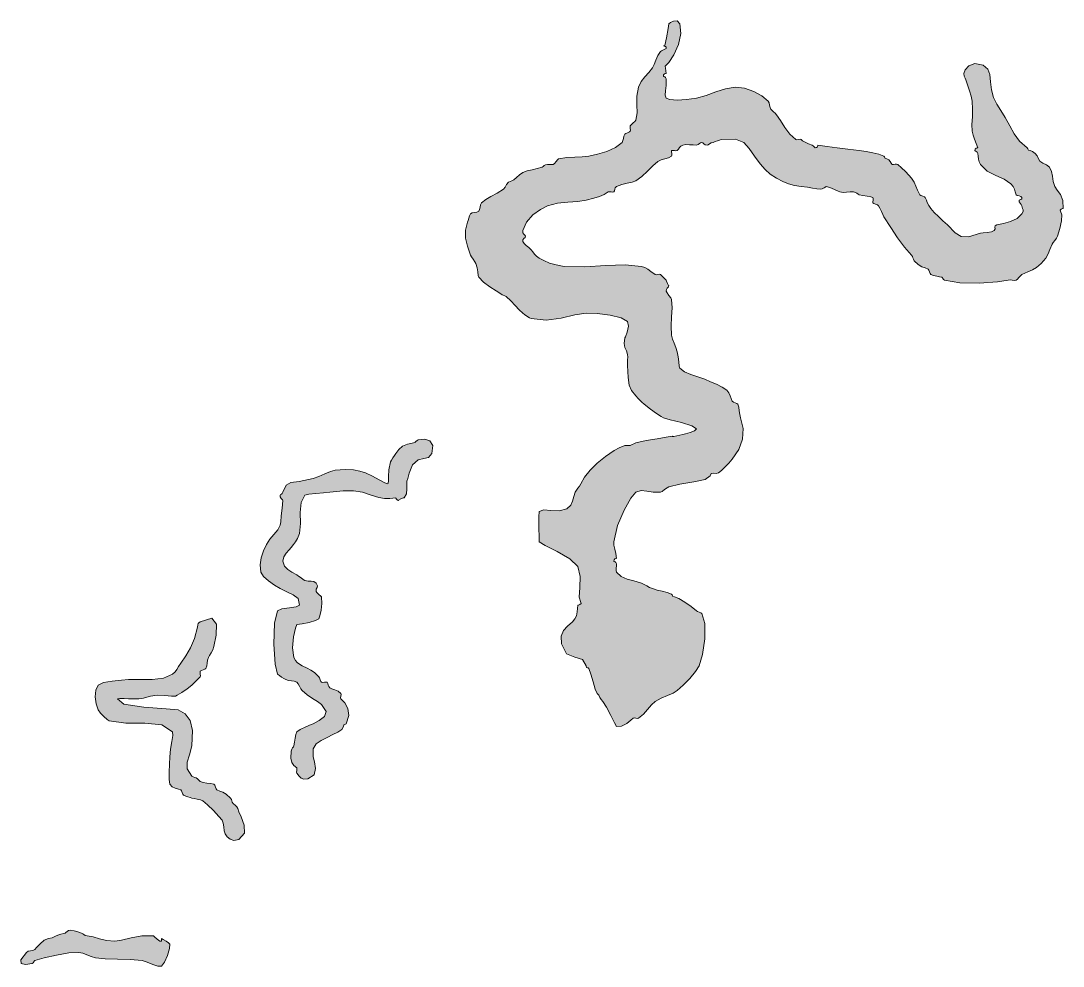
# Model space of a CAD drawing. Header units: inches. Extents: x 18 to 851, y -500 to 848.
# Drawn here: x 579.51 to 619.54, y -445.12 to -408.79 of the extents above; entities that cross this region are included whole.
import ezdxf

# ---------------------------------------------------------------- set-up
doc = ezdxf.new("R2010")
doc.units = ezdxf.units.IN
doc.header["$MEASUREMENT"] = 0
doc.layers.add('Layer 1', color=7, linetype='Continuous')

msp = doc.modelspace()

# ---------------------------------------------------------------- hatches: boundary and pattern name
at = {"layer": 'Layer 1', "true_color": 0xffffff}
for points in [[(604.396, -408.908), (604.46, -408.861), (604.579, -408.799), (604.712, -408.791), (604.819, -408.908), (604.856, -409.275), (604.759, -409.701), (604.586, -410.101), (604.396, -410.391), (604.291, -410.496), (604.253, -410.536), (604.26, -410.609), (604.29, -410.813), (604.271, -410.811), (604.231, -410.832), (604.195, -410.87), (604.185, -410.92), (604.201, -410.931), (604.236, -410.945), (604.271, -410.975), (604.29, -411.025), (604.286, -411.27), (604.265, -411.482), (604.256, -411.653), (604.29, -411.767), (604.436, -411.819), (604.717, -411.835), (605.075, -411.816), (605.455, -411.767), (605.824, -411.664), (606.199, -411.523), (606.572, -411.398), (606.938, -411.343), (607.297, -411.385), (607.653, -411.501), (607.97, -411.67), (608.208, -411.872), (608.245, -411.943), (608.264, -412.03), (608.281, -412.117), (608.313, -412.19), (608.361, -412.242), (608.416, -412.293), (608.473, -412.345), (608.525, -412.402), (608.678, -412.624), (608.848, -412.89), (609.042, -413.15), (609.267, -413.354), (609.312, -413.36), (609.376, -413.352), (609.439, -413.344), (609.479, -413.354), (609.533, -413.401), (609.627, -413.455), (609.752, -413.512), (609.902, -413.566), (609.942, -413.591), (609.977, -413.627), (610, -413.658), (610.008, -413.673), (610.064, -413.664), (610.097, -413.627), (610.111, -413.586), (610.113, -413.566), (610.48, -413.623), (610.862, -413.67), (611.266, -413.719), (611.702, -413.778), (611.971, -413.818), (612.228, -413.863), (612.459, -413.919), (612.655, -413.99), (612.677, -414.016), (612.684, -414.05), (612.703, -414.08), (612.761, -414.096), (612.84, -414.127), (612.889, -414.191), (612.926, -414.261), (612.973, -414.308), (613.021, -414.312), (613.081, -414.304), (613.14, -414.297), (613.185, -414.308), (613.334, -414.435), (613.481, -414.581), (613.613, -414.723), (613.714, -414.837), (613.812, -414.985), (613.878, -415.14), (613.941, -415.302), (614.031, -415.473), (614.073, -415.501), (614.142, -415.527), (614.207, -415.553), (614.243, -415.578), (614.284, -415.681), (614.321, -415.778), (614.373, -415.882), (614.455, -416.002), (614.589, -416.156), (614.749, -416.316), (614.92, -416.479), (615.09, -416.637), (615.396, -416.934), (615.621, -417.084), (615.896, -417.09), (616.36, -416.955), (616.461, -416.941), (616.623, -416.927), (616.786, -416.899), (616.891, -416.849), (616.92, -416.779), (616.917, -416.72), (616.927, -416.672), (616.996, -416.637), (617.243, -416.581), (617.517, -416.508), (617.769, -416.393), (617.949, -416.214), (617.999, -416.113), (618.001, -416.057), (617.977, -415.999), (617.949, -415.896), (617.925, -415.846), (617.883, -415.798), (617.848, -415.746), (617.843, -415.685), (617.868, -415.673), (617.915, -415.661), (617.952, -415.635), (617.949, -415.578), (617.909, -415.547), (617.842, -415.521), (617.775, -415.498), (617.737, -415.473), (617.697, -415.362), (617.666, -415.262), (617.617, -415.161), (617.525, -415.049), (617.266, -414.875), (616.946, -414.734), (616.625, -414.565), (616.36, -414.308), (616.315, -414.212), (616.292, -414.107), (616.276, -413.997), (616.255, -413.884), (616.23, -413.84), (616.195, -413.809), (616.163, -413.789), (616.148, -413.778), (616.158, -413.724), (616.194, -413.689), (616.234, -413.673), (616.255, -413.673), (616.202, -413.5), (616.137, -413.339), (616.077, -413.186), (616.043, -413.037), (616.036, -412.769), (616.052, -412.483), (616.062, -412.185), (616.043, -411.872), (616.001, -411.681), (615.938, -411.479), (615.875, -411.287), (615.831, -411.131), (615.805, -411.061), (615.768, -410.994), (615.736, -410.917), (615.726, -410.813), (615.776, -410.673), (615.918, -410.521), (616.148, -410.435), (616.467, -410.496), (616.643, -410.643), (616.72, -410.856), (616.75, -411.129), (616.784, -411.449), (616.862, -411.74), (616.985, -411.993), (617.14, -412.239), (617.313, -412.508), (617.492, -412.831), (617.658, -413.138), (617.863, -413.422), (618.161, -413.673), (618.186, -413.704), (618.19, -413.737), (618.207, -413.765), (618.267, -413.778), (618.354, -413.81), (618.456, -413.884), (618.544, -413.985), (618.584, -414.096), (618.639, -414.189), (618.758, -414.256), (618.896, -414.321), (619.008, -414.414), (619.085, -414.579), (619.125, -414.765), (619.159, -414.96), (619.22, -415.154), (619.311, -415.294), (619.434, -415.47), (619.528, -415.699), (619.537, -416.002), (619.512, -416.002), (619.459, -416.026), (619.419, -416.064), (619.432, -416.107), (619.48, -416.241), (619.47, -416.478), (619.413, -416.767), (619.325, -417.061), (619.28, -417.148), (619.22, -417.231), (619.159, -417.309), (619.113, -417.378), (619.028, -417.581), (618.965, -417.746), (618.87, -417.912), (618.69, -418.119), (618.519, -418.267), (618.362, -418.355), (618.184, -418.434), (617.949, -418.543), (617.899, -418.585), (617.839, -418.653), (617.78, -418.72), (617.737, -418.755), (617.661, -418.765), (617.579, -418.756), (617.496, -418.747), (617.42, -418.755), (617.012, -418.818), (616.317, -418.867), (615.565, -418.86), (614.984, -418.755), (614.939, -418.728), (614.916, -418.696), (614.899, -418.668), (614.879, -418.648), (614.79, -418.623), (614.68, -418.604), (614.563, -418.582), (614.455, -418.543), (614.424, -418.502), (614.398, -418.435), (614.375, -418.368), (614.349, -418.331), (614.233, -418.289), (614.104, -418.242), (613.965, -418.16), (613.819, -418.014), (613.784, -417.954), (613.767, -417.902), (613.75, -417.854), (613.714, -417.802), (613.443, -417.489), (613.178, -417.131), (612.915, -416.737), (612.655, -416.319), (612.609, -416.23), (612.556, -416.113), (612.499, -415.994), (612.443, -415.896), (612.401, -415.868), (612.333, -415.842), (612.267, -415.815), (612.231, -415.79), (612.229, -415.745), (612.236, -415.679), (612.241, -415.615), (612.231, -415.578), (612.151, -415.556), (612.008, -415.531), (611.844, -415.504), (611.702, -415.473), (611.662, -415.45), (611.62, -415.416), (611.566, -415.384), (611.49, -415.366), (611.361, -415.369), (611.223, -415.38), (611.085, -415.384), (610.961, -415.366), (610.897, -415.336), (610.75, -415.268), (610.576, -415.195), (610.432, -415.154), (610.418, -415.173), (610.357, -415.209), (610.281, -415.245), (610.22, -415.261), (610.08, -415.25), (609.915, -415.224), (609.718, -415.189), (609.479, -415.154), (609.214, -415.113), (608.986, -415.054), (608.766, -414.965), (608.525, -414.837), (608.289, -414.682), (608.094, -414.509), (607.903, -414.288), (607.679, -413.99), (607.48, -413.696), (607.275, -413.467), (606.954, -413.341), (606.408, -413.354), (606.344, -413.371), (606.266, -413.399), (606.178, -413.432), (606.09, -413.461), (606.025, -413.486), (605.956, -413.521), (605.9, -413.553), (605.879, -413.566), (605.787, -413.559), (605.734, -413.522), (605.7, -413.481), (605.667, -413.461), (605.614, -413.475), (605.568, -413.51), (605.52, -413.547), (605.455, -413.566), (605.328, -413.562), (605.187, -413.551), (605.047, -413.546), (604.926, -413.566), (604.849, -413.608), (604.803, -413.66), (604.766, -413.719), (604.714, -413.778), (604.669, -413.787), (604.606, -413.777), (604.545, -413.768), (604.502, -413.778), (604.493, -413.821), (604.503, -413.886), (604.513, -413.95), (604.502, -413.99), (604.385, -414.05), (604.242, -414.094), (604.097, -414.139), (603.973, -414.202), (603.781, -414.369), (603.58, -414.568), (603.363, -414.77), (603.126, -414.943), (602.982, -414.996), (602.798, -415.033), (602.592, -415.077), (602.385, -415.154), (602.333, -415.203), (602.32, -415.261), (602.312, -415.318), (602.278, -415.366), (602.232, -415.376), (602.173, -415.367), (602.113, -415.357), (602.066, -415.366), (601.904, -415.465), (601.733, -415.54), (601.518, -415.607), (601.22, -415.685), (600.894, -415.73), (600.516, -415.754), (600.119, -415.795), (599.737, -415.896), (599.459, -416.036), (599.167, -416.249), (598.922, -416.523), (598.784, -416.849), (598.788, -416.94), (598.825, -416.993), (598.868, -417.026), (598.891, -417.061), (598.871, -417.112), (598.826, -417.16), (598.787, -417.211), (598.784, -417.272), (598.835, -417.351), (598.918, -417.426), (599.014, -417.504), (599.103, -417.59), (599.173, -417.675), (599.238, -417.754), (599.315, -417.83), (599.42, -417.908), (599.593, -418.006), (599.812, -418.098), (600.073, -418.174), (600.373, -418.226), (601.174, -418.248), (601.973, -418.2), (602.713, -418.165), (603.338, -418.226), (603.477, -418.274), (603.585, -418.34), (603.702, -418.428), (603.867, -418.543), (603.912, -418.549), (603.977, -418.539), (604.039, -418.532), (604.078, -418.543), (604.129, -418.597), (604.189, -418.651), (604.246, -418.705), (604.29, -418.755), (604.303, -418.793), (604.341, -418.886), (604.38, -418.966), (604.396, -418.967), (604.378, -419.02), (604.336, -419.064), (604.298, -419.112), (604.29, -419.178), (604.327, -419.243), (604.398, -419.344), (604.469, -419.441), (604.502, -419.496), (604.517, -419.826), (604.499, -420.172), (604.482, -420.523), (604.502, -420.872), (604.538, -421.021), (604.595, -421.178), (604.658, -421.342), (604.714, -421.508), (604.755, -421.708), (604.777, -421.901), (604.795, -422.057), (604.819, -422.143), (604.994, -422.28), (605.239, -422.383), (605.513, -422.471), (605.772, -422.566), (605.995, -422.66), (606.229, -422.759), (606.445, -422.867), (606.619, -422.99), (606.698, -423.09), (606.746, -423.197), (606.783, -423.308), (606.831, -423.413), (606.873, -423.443), (606.94, -423.469), (607.006, -423.493), (607.043, -423.52), (607.078, -423.637), (607.098, -423.777), (607.116, -423.922), (607.149, -424.049), (607.246, -424.453), (607.224, -424.865), (607.084, -425.267), (606.831, -425.637), (606.696, -425.786), (606.553, -425.936), (606.416, -426.068), (606.302, -426.166), (606.207, -426.19), (606.103, -426.178), (606.019, -426.186), (605.984, -426.272), (605.795, -426.413), (605.348, -426.514), (604.82, -426.6), (604.396, -426.695), (604.331, -426.734), (604.23, -426.806), (604.133, -426.875), (604.078, -426.907), (603.794, -426.908), (603.551, -426.867), (603.333, -426.846), (603.126, -426.907), (602.939, -427.132), (602.677, -427.595), (602.426, -428.19), (602.278, -428.813), (602.285, -428.937), (602.315, -429.091), (602.354, -429.266), (602.385, -429.449), (602.365, -429.446), (602.325, -429.467), (602.289, -429.505), (602.278, -429.555), (602.294, -429.563), (602.328, -429.582), (602.363, -429.613), (602.385, -429.66), (602.383, -429.731), (602.374, -429.824), (602.37, -429.914), (602.385, -429.979), (602.562, -430.15), (602.789, -430.248), (603.053, -430.317), (603.338, -430.401), (603.445, -430.449), (603.549, -430.508), (603.653, -430.564), (603.761, -430.613), (603.941, -430.668), (604.14, -430.715), (604.333, -430.764), (604.502, -430.825), (604.523, -430.852), (604.53, -430.885), (604.55, -430.915), (604.607, -430.931), (604.779, -430.991), (605.01, -431.13), (605.251, -431.301), (605.455, -431.461), (605.501, -431.486), (605.564, -431.511), (605.627, -431.538), (605.667, -431.566), (605.772, -431.953), (605.77, -432.538), (605.688, -433.14), (605.561, -433.578), (605.418, -433.8), (605.196, -434.066), (604.945, -434.327), (604.714, -434.531), (604.554, -434.624), (604.338, -434.72), (604.098, -434.826), (603.867, -434.954), (603.722, -435.083), (603.576, -435.252), (603.417, -435.431), (603.231, -435.59), (603.187, -435.597), (603.122, -435.587), (603.059, -435.579), (603.02, -435.59), (602.939, -435.668), (602.778, -435.794), (602.579, -435.896), (602.385, -435.907), (602.306, -435.775), (602.161, -435.484), (601.995, -435.168), (601.855, -434.954), (601.798, -434.879), (601.749, -434.795), (601.7, -434.711), (601.644, -434.637), (601.568, -434.475), (601.484, -434.196), (601.4, -433.9), (601.326, -433.684), (601.301, -433.662), (601.266, -433.655), (601.235, -433.637), (601.22, -433.578), (601.078, -433.332), (600.783, -433.247), (600.469, -433.116), (600.267, -432.73), (600.264, -432.438), (600.354, -432.227), (600.508, -432.056), (600.69, -431.884), (600.789, -431.771), (600.842, -431.658), (600.871, -431.501), (600.902, -431.249), (600.928, -431.249), (600.98, -431.225), (601.021, -431.187), (601.008, -431.143), (600.955, -430.936), (600.976, -430.569), (600.986, -430.146), (600.902, -429.767), (600.597, -429.471), (600.106, -429.185), (599.644, -428.951), (599.42, -428.813), (599.418, -428.647), (599.407, -428.261), (599.403, -427.859), (599.42, -427.648), (599.587, -427.585), (599.865, -427.604), (600.186, -427.617), (600.479, -427.543), (600.625, -427.409), (600.698, -427.246), (600.741, -427.072), (600.796, -426.907), (600.842, -426.832), (600.898, -426.757), (600.957, -426.678), (601.008, -426.59), (601.156, -426.333), (601.369, -426.06), (601.64, -425.787), (601.961, -425.531), (602.122, -425.419), (602.292, -425.309), (602.481, -425.203), (602.702, -425.107), (602.748, -425.105), (602.813, -425.113), (602.876, -425.117), (602.914, -425.107), (603.131, -425.005), (603.517, -424.92), (603.944, -424.849), (604.29, -424.79), (604.519, -424.755), (604.533, -424.771), (604.586, -424.771), (604.926, -424.684), (605.034, -424.658), (605.211, -424.611), (605.378, -424.548), (605.455, -424.473), (605.28, -424.354), (604.875, -424.23), (604.441, -424.121), (604.185, -424.049), (604.093, -423.994), (603.919, -423.878), (603.693, -423.715), (603.443, -423.52), (603.358, -423.446), (603.287, -423.378), (603.214, -423.301), (603.126, -423.202), (602.959, -422.994), (602.87, -422.791), (602.829, -422.503), (602.808, -422.037), (602.808, -421.932), (602.812, -421.825), (602.814, -421.718), (602.808, -421.613), (602.767, -421.478), (602.708, -421.347), (602.673, -421.19), (602.702, -420.979), (602.729, -420.93), (602.798, -420.754), (602.844, -420.531), (602.808, -420.343), (602.563, -420.2), (602.135, -420.099), (601.645, -420.04), (601.22, -420.025), (600.79, -420.092), (600.258, -420.212), (599.677, -420.291), (599.103, -420.237), (599.041, -420.205), (598.946, -420.143), (598.851, -420.075), (598.784, -420.025), (598.648, -419.896), (598.494, -419.729), (598.327, -419.552), (598.149, -419.39), (598.09, -419.354), (598.038, -419.337), (597.988, -419.32), (597.938, -419.284), (597.769, -419.162), (597.524, -419.011), (597.275, -418.836), (597.091, -418.648), (597.072, -418.575), (597.055, -418.441), (597.028, -418.278), (596.984, -418.119), (596.942, -418.048), (596.876, -417.956), (596.811, -417.865), (596.772, -417.802), (596.656, -417.452), (596.586, -417.137), (596.583, -416.836), (596.667, -416.531), (596.688, -416.467), (596.711, -416.377), (596.738, -416.285), (596.772, -416.214), (596.84, -416.167), (596.928, -416.154), (597.017, -416.145), (597.091, -416.107), (597.127, -416.038), (597.144, -415.949), (597.16, -415.859), (597.196, -415.79), (597.361, -415.663), (597.564, -415.547), (597.796, -415.42), (598.043, -415.261), (598.104, -415.184), (598.159, -415.08), (598.236, -414.987), (598.361, -414.943), (598.445, -414.903), (598.549, -414.813), (598.665, -414.709), (598.784, -414.625), (598.95, -414.561), (599.14, -414.513), (599.337, -414.469), (599.525, -414.414), (599.567, -414.389), (599.607, -414.355), (599.659, -414.324), (599.737, -414.308), (599.788, -414.31), (599.845, -414.314), (599.901, -414.316), (599.949, -414.308), (599.998, -414.269), (600.061, -414.198), (600.121, -414.13), (600.161, -414.096), (600.481, -414.043), (600.782, -414.027), (601.063, -414.02), (601.326, -413.99), (601.654, -413.917), (602.017, -413.811), (602.352, -413.661), (602.596, -413.461), (602.631, -413.389), (602.647, -413.307), (602.665, -413.222), (602.702, -413.143), (602.744, -413.115), (602.812, -413.089), (602.878, -413.062), (602.914, -413.037), (602.92, -412.987), (602.912, -412.93), (602.904, -412.873), (602.914, -412.825), (602.958, -412.777), (603.025, -412.716), (603.091, -412.656), (603.126, -412.613), (603.176, -412.327), (603.17, -412.017), (603.168, -411.688), (603.231, -411.343), (603.337, -411.118), (603.475, -410.938), (603.623, -410.773), (603.761, -410.602), (603.83, -410.466), (603.896, -410.301), (603.973, -410.127), (604.078, -409.967), (604.116, -409.943), (604.189, -409.906), (604.26, -409.873), (604.29, -409.86), (604.297, -409.8), (604.26, -409.776), (604.211, -409.769), (604.185, -409.755), (604.239, -409.742), (604.305, -409.44), (604.364, -409.084)], [(594.655, -425.002), (594.654, -424.988), (594.684, -424.953), (594.725, -424.917), (594.761, -424.896), (595.019, -424.866), (595.221, -424.93), (595.325, -425.108), (595.29, -425.425), (595.168, -425.576), (594.979, -425.611), (594.761, -425.659), (594.549, -425.849), (594.495, -425.977), (594.428, -426.18), (594.368, -426.377), (594.338, -426.484), (594.336, -426.593), (594.338, -426.773), (594.313, -426.969), (594.231, -427.119), (594.196, -427.126), (594.101, -427.165), (594.018, -427.207), (594.02, -427.226), (593.968, -427.211), (593.933, -427.175), (593.914, -427.137), (593.914, -427.119), (593.673, -427.147), (593.474, -427.151), (593.257, -427.113), (592.961, -427.014), (592.624, -426.905), (592.281, -426.851), (591.882, -426.851), (591.373, -426.907), (591.137, -426.93), (590.836, -426.95), (590.565, -426.977), (590.42, -427.014), (590.27, -427.3), (590.242, -427.688), (590.25, -428.109), (590.208, -428.496), (590.138, -428.685), (590.059, -428.815), (589.974, -428.919), (589.891, -429.025), (589.812, -429.115), (589.699, -429.243), (589.604, -429.395), (589.573, -429.555), (589.637, -429.75), (589.758, -429.883), (589.919, -429.983), (590.103, -430.084), (590.178, -430.134), (590.269, -430.198), (590.354, -430.258), (590.42, -430.296), (590.543, -430.326), (590.656, -430.33), (590.758, -430.344), (590.844, -430.401), (590.901, -430.506), (590.883, -430.568), (590.844, -430.627), (590.844, -430.719), (590.881, -430.766), (590.953, -430.833), (591.023, -430.896), (591.055, -430.931), (591.062, -431.188), (591.038, -431.441), (590.995, -431.652), (590.949, -431.778), (590.826, -431.843), (590.586, -431.912), (590.316, -431.968), (590.103, -431.99), (590.051, -432.129), (589.979, -432.466), (589.941, -432.883), (589.996, -433.261), (590.052, -433.373), (590.121, -433.455), (590.208, -433.52), (590.314, -433.578), (590.508, -433.671), (590.65, -433.741), (590.784, -433.836), (590.949, -434.002), (590.972, -434.044), (591.002, -434.113), (591.033, -434.18), (591.055, -434.213), (591.103, -434.218), (591.164, -434.209), (591.224, -434.202), (591.267, -434.213), (591.298, -434.259), (591.315, -434.316), (591.336, -434.376), (591.373, -434.425), (591.454, -434.464), (591.57, -434.503), (591.693, -434.555), (591.797, -434.637), (591.805, -434.681), (591.795, -434.745), (591.786, -434.809), (591.797, -434.849), (591.947, -435.002), (592.069, -435.218), (592.107, -435.486), (592.008, -435.802), (591.979, -435.825), (591.945, -435.83), (591.917, -435.848), (591.902, -435.907), (591.84, -436.029), (591.688, -436.129), (591.486, -436.223), (591.267, -436.331), (591.037, -436.45), (590.85, -436.577), (590.738, -436.766), (590.737, -437.072), (590.787, -437.266), (590.829, -437.521), (590.772, -437.765), (590.525, -437.919), (590.379, -437.932), (590.275, -437.895), (590.191, -437.816), (590.103, -437.707), (590.095, -437.663), (590.104, -437.599), (590.113, -437.535), (590.103, -437.496), (589.995, -437.405), (589.915, -437.296), (589.875, -437.128), (589.891, -436.86), (589.913, -436.776), (589.945, -436.725), (589.976, -436.689), (589.996, -436.648), (590.021, -436.516), (590.044, -436.358), (590.068, -436.214), (590.103, -436.119), (590.234, -436.025), (590.457, -435.917), (590.66, -435.83), (590.737, -435.802), (590.961, -435.682), (591.165, -435.532), (591.234, -435.332), (591.055, -435.061), (590.899, -434.946), (590.704, -434.828), (590.5, -434.694), (590.314, -434.531), (590.263, -434.457), (590.213, -434.365), (590.16, -434.276), (590.103, -434.213), (590.004, -434.169), (589.897, -434.153), (589.787, -434.141), (589.679, -434.107), (589.605, -434.065), (589.522, -434.01), (589.438, -433.95), (589.361, -433.896), (589.277, -433.519), (589.229, -432.75), (589.246, -431.945), (589.361, -431.461), (589.538, -431.389), (589.82, -431.347), (590.086, -431.31), (590.208, -431.249), (590.158, -430.996), (589.973, -430.846), (589.72, -430.738), (589.467, -430.613), (589.255, -430.474), (589.024, -430.311), (588.83, -430.141), (588.726, -429.979), (588.696, -429.699), (588.74, -429.424), (588.83, -429.16), (588.938, -428.919), (589.068, -428.714), (589.228, -428.526), (589.375, -428.35), (589.467, -428.178), (589.488, -428.043), (589.512, -427.812), (589.539, -427.525), (589.573, -427.226), (589.552, -427.204), (589.507, -427.152), (589.469, -427.084), (589.467, -427.014), (589.483, -426.998), (589.515, -426.979), (589.549, -426.951), (589.573, -426.907), (589.699, -426.632), (589.878, -426.534), (590.195, -426.49), (590.737, -426.378), (590.958, -426.3), (591.184, -426.202), (591.397, -426.113), (591.585, -426.061), (591.968, -426.028), (592.278, -426.045), (592.533, -426.096), (592.749, -426.166), (593.013, -426.287), (593.275, -426.433), (593.487, -426.551), (593.597, -426.59), (593.634, -426.496), (593.63, -426.303), (593.636, -426.041), (593.702, -425.743), (593.74, -425.673), (593.798, -425.588), (593.861, -425.5), (593.914, -425.425), (594.028, -425.265), (594.167, -425.143), (594.364, -425.057)], [(586.396, -431.884), (586.84, -431.753), (587.017, -431.979), (587.015, -432.395), (586.926, -432.837), (586.879, -432.965), (586.816, -433.084), (586.756, -433.186), (586.714, -433.261), (586.682, -433.367), (586.667, -433.474), (586.649, -433.58), (586.608, -433.684), (586.572, -433.706), (586.51, -433.727), (586.443, -433.753), (586.396, -433.79), (586.391, -433.835), (586.399, -433.899), (586.407, -433.963), (586.396, -434.002), (586.352, -434.046), (586.268, -434.132), (586.169, -434.231), (586.079, -434.319), (585.897, -434.462), (585.688, -434.599), (585.515, -434.702), (585.443, -434.743), (585.299, -434.742), (585.041, -434.721), (584.747, -434.711), (584.49, -434.743), (584.352, -434.787), (584.222, -434.82), (584.041, -434.842), (583.749, -434.849), (583.644, -434.843), (583.471, -434.832), (583.306, -434.83), (583.22, -434.849), (583.461, -435.053), (584.238, -435.168), (585.088, -435.229), (585.549, -435.272), (585.823, -435.427), (586.016, -435.676), (586.107, -436.066), (586.079, -436.648), (585.991, -436.996), (585.898, -437.28), (585.896, -437.541), (586.079, -437.813), (586.128, -437.845), (586.186, -437.867), (586.242, -437.888), (586.291, -437.919), (586.312, -437.939), (586.347, -437.976), (586.381, -438.01), (586.396, -438.025), (586.513, -438.066), (586.654, -438.083), (586.799, -438.097), (586.926, -438.131), (586.957, -438.171), (586.982, -438.238), (587.006, -438.306), (587.031, -438.343), (587.157, -438.391), (587.271, -438.434), (587.397, -438.51), (587.562, -438.66), (587.597, -438.714), (587.611, -438.768), (587.627, -438.82), (587.667, -438.872), (587.751, -438.941), (587.804, -438.992), (587.842, -439.062), (587.879, -439.189), (587.965, -439.388), (588.081, -439.696), (588.096, -440.016), (587.879, -440.248), (587.688, -440.288), (587.544, -440.246), (587.436, -440.153), (587.35, -440.037), (587.314, -439.925), (587.301, -439.772), (587.284, -439.62), (587.243, -439.508), (587.118, -439.365), (586.904, -439.142), (586.675, -438.916), (586.502, -438.767), (586.407, -438.726), (586.285, -438.7), (586.166, -438.682), (586.079, -438.66), (586.012, -438.64), (585.928, -438.616), (585.839, -438.589), (585.761, -438.555), (585.73, -438.514), (585.705, -438.445), (585.682, -438.379), (585.655, -438.343), (585.561, -438.314), (585.436, -438.281), (585.314, -438.225), (585.231, -438.131), (585.202, -437.947), (585.201, -437.666), (585.217, -437.353), (585.231, -437.072), (585.262, -436.78), (585.308, -436.488), (585.342, -436.25), (585.338, -436.119), (584.927, -435.848), (584.275, -435.785), (583.547, -435.784), (582.902, -435.695), (582.825, -435.643), (582.697, -435.532), (582.566, -435.396), (582.479, -435.272), (582.403, -435.04), (582.368, -434.771), (582.389, -434.515), (582.479, -434.319), (582.684, -434.224), (583.021, -434.162), (583.377, -434.127), (583.644, -434.107), (584.088, -434.098), (584.554, -434.098), (584.988, -434.05), (585.338, -433.896), (585.431, -433.809), (585.5, -433.716), (585.567, -433.606), (585.655, -433.473), (585.844, -433.197), (586.026, -432.886), (586.182, -432.524), (586.291, -432.096), (586.304, -432.008), (586.313, -431.957), (586.339, -431.923)], [(581.208, -443.849), (581.242, -443.827), (581.285, -443.786), (581.343, -443.75), (581.42, -443.742), (581.557, -443.768), (581.655, -443.789), (581.742, -443.813), (581.844, -443.849), (581.886, -443.873), (581.926, -443.907), (581.978, -443.938), (582.056, -443.954), (582.288, -443.994), (582.527, -444.066), (582.796, -444.135), (583.114, -444.166), (583.379, -444.122), (583.741, -444.031), (584.16, -443.954), (584.597, -443.954), (584.647, -443.995), (584.746, -444.08), (584.85, -444.155), (584.914, -444.166), (584.916, -444.147), (584.916, -444.111), (584.915, -444.076), (584.914, -444.061), (584.98, -444.096), (585.085, -444.16), (585.184, -444.228), (585.231, -444.272), (585.219, -444.443), (585.143, -444.711), (585.031, -444.972), (584.914, -445.119), (584.77, -445.121), (584.573, -445.053), (584.362, -444.966), (584.173, -444.907), (583.71, -444.863), (583.218, -444.85), (582.753, -444.839), (582.373, -444.802), (582.207, -444.752), (582.043, -444.683), (581.885, -444.619), (581.737, -444.59), (581.356, -444.615), (580.875, -444.693), (580.401, -444.799), (580.044, -444.907), (580.026, -444.926), (580.011, -444.957), (579.985, -444.99), (579.938, -445.014), (579.686, -445.055), (579.519, -445.021), (579.509, -444.877), (579.726, -444.59), (579.796, -444.547), (579.878, -444.532), (579.963, -444.52), (580.044, -444.483), (580.116, -444.404), (580.247, -444.264), (580.408, -444.127), (580.573, -444.061), (580.714, -444.029), (580.841, -443.969), (580.993, -443.901)]]:
    msp.add_hatch(color=7, dxfattribs=at).paths.add_polyline_path(points)

# ---------------------------------------------------------------- linework, layer by layer
at = {"layer": 'Layer 1', "lineweight": 0}
for points in [[(604.396, -408.908), (604.46, -408.861), (604.579, -408.799), (604.712, -408.791), (604.819, -408.908), (604.856, -409.275), (604.759, -409.701), (604.586, -410.101), (604.396, -410.391), (604.291, -410.496), (604.253, -410.536), (604.26, -410.609), (604.29, -410.813), (604.271, -410.811), (604.231, -410.832), (604.195, -410.87), (604.185, -410.92), (604.201, -410.931), (604.236, -410.945), (604.271, -410.975), (604.29, -411.025), (604.286, -411.27), (604.265, -411.482), (604.256, -411.653), (604.29, -411.767), (604.436, -411.819), (604.717, -411.835), (605.075, -411.816), (605.455, -411.767), (605.824, -411.664), (606.199, -411.523), (606.572, -411.398), (606.938, -411.343), (607.297, -411.385), (607.653, -411.501), (607.97, -411.67), (608.208, -411.872), (608.245, -411.943), (608.264, -412.03), (608.281, -412.117), (608.313, -412.19), (608.361, -412.242), (608.416, -412.293), (608.473, -412.345), (608.525, -412.402), (608.678, -412.624), (608.848, -412.89), (609.042, -413.15), (609.267, -413.354), (609.312, -413.36), (609.376, -413.352), (609.439, -413.344), (609.479, -413.354), (609.533, -413.401), (609.627, -413.455), (609.752, -413.512), (609.902, -413.566), (609.942, -413.591), (609.977, -413.627), (610, -413.658), (610.008, -413.673), (610.064, -413.664), (610.097, -413.627), (610.111, -413.586), (610.113, -413.566), (610.48, -413.623), (610.862, -413.67), (611.266, -413.719), (611.702, -413.778), (611.971, -413.818), (612.228, -413.863), (612.459, -413.919), (612.655, -413.99), (612.677, -414.016), (612.684, -414.05), (612.703, -414.08), (612.761, -414.096), (612.84, -414.127), (612.889, -414.191), (612.926, -414.261), (612.973, -414.308), (613.021, -414.312), (613.081, -414.304), (613.14, -414.297), (613.185, -414.308), (613.334, -414.435), (613.481, -414.581), (613.613, -414.723), (613.714, -414.837), (613.812, -414.985), (613.878, -415.14), (613.941, -415.302), (614.031, -415.473), (614.073, -415.501), (614.142, -415.527), (614.207, -415.553), (614.243, -415.578), (614.284, -415.681), (614.321, -415.778), (614.373, -415.882), (614.455, -416.002), (614.589, -416.156), (614.749, -416.316), (614.92, -416.479), (615.09, -416.637), (615.396, -416.934), (615.621, -417.084), (615.896, -417.09), (616.36, -416.955), (616.461, -416.941), (616.623, -416.927), (616.786, -416.899), (616.891, -416.849), (616.92, -416.779), (616.917, -416.72), (616.927, -416.672), (616.996, -416.637), (617.243, -416.581), (617.517, -416.508), (617.769, -416.393), (617.949, -416.214), (617.999, -416.113), (618.001, -416.057), (617.977, -415.999), (617.949, -415.896), (617.925, -415.846), (617.883, -415.798), (617.848, -415.746), (617.843, -415.685), (617.868, -415.673), (617.915, -415.661), (617.952, -415.635), (617.949, -415.578), (617.909, -415.547), (617.842, -415.521), (617.775, -415.498), (617.737, -415.473), (617.697, -415.362), (617.666, -415.262), (617.617, -415.161), (617.525, -415.049), (617.266, -414.875), (616.946, -414.734), (616.625, -414.565), (616.36, -414.308), (616.315, -414.212), (616.292, -414.107), (616.276, -413.997), (616.255, -413.884), (616.23, -413.84), (616.195, -413.809), (616.163, -413.789), (616.148, -413.778), (616.158, -413.724), (616.194, -413.689), (616.234, -413.673), (616.255, -413.673), (616.202, -413.5), (616.137, -413.339), (616.077, -413.186), (616.043, -413.037), (616.036, -412.769), (616.052, -412.483), (616.062, -412.185), (616.043, -411.872), (616.001, -411.681), (615.938, -411.479), (615.875, -411.287), (615.831, -411.131), (615.805, -411.061), (615.768, -410.994), (615.736, -410.917), (615.726, -410.813), (615.776, -410.673), (615.918, -410.521), (616.148, -410.435), (616.467, -410.496), (616.643, -410.643), (616.72, -410.856), (616.75, -411.129), (616.784, -411.449), (616.862, -411.74), (616.985, -411.993), (617.14, -412.239), (617.313, -412.508), (617.492, -412.831), (617.658, -413.138), (617.863, -413.422), (618.161, -413.673), (618.186, -413.704), (618.19, -413.737), (618.207, -413.765), (618.267, -413.778), (618.354, -413.81), (618.456, -413.884), (618.544, -413.985), (618.584, -414.096), (618.639, -414.189), (618.758, -414.256), (618.896, -414.321), (619.008, -414.414), (619.085, -414.579), (619.125, -414.765), (619.159, -414.96), (619.22, -415.154), (619.311, -415.294), (619.434, -415.47), (619.528, -415.699), (619.537, -416.002), (619.512, -416.002), (619.459, -416.026), (619.419, -416.064), (619.432, -416.107), (619.48, -416.241), (619.47, -416.478), (619.413, -416.767), (619.325, -417.061), (619.28, -417.148), (619.22, -417.231), (619.159, -417.309), (619.113, -417.378), (619.028, -417.581), (618.965, -417.746), (618.87, -417.912), (618.69, -418.119), (618.519, -418.267), (618.362, -418.355), (618.184, -418.434), (617.949, -418.543), (617.899, -418.585), (617.839, -418.653), (617.78, -418.72), (617.737, -418.755), (617.661, -418.765), (617.579, -418.756), (617.496, -418.747), (617.42, -418.755), (617.012, -418.818), (616.317, -418.867), (615.565, -418.86), (614.984, -418.755), (614.939, -418.728), (614.916, -418.696), (614.899, -418.668), (614.879, -418.648), (614.79, -418.623), (614.68, -418.604), (614.563, -418.582), (614.455, -418.543), (614.424, -418.502), (614.398, -418.435), (614.375, -418.368), (614.349, -418.331), (614.233, -418.289), (614.104, -418.242), (613.965, -418.16), (613.819, -418.014), (613.784, -417.954), (613.767, -417.902), (613.75, -417.854), (613.714, -417.802), (613.443, -417.489), (613.178, -417.131), (612.915, -416.737), (612.655, -416.319), (612.609, -416.23), (612.556, -416.113), (612.499, -415.994), (612.443, -415.896), (612.401, -415.868), (612.333, -415.842), (612.267, -415.815), (612.231, -415.79), (612.229, -415.745), (612.236, -415.679), (612.241, -415.615), (612.231, -415.578), (612.151, -415.556), (612.008, -415.531), (611.844, -415.504), (611.702, -415.473), (611.662, -415.45), (611.62, -415.416), (611.566, -415.384), (611.49, -415.366), (611.361, -415.369), (611.223, -415.38), (611.085, -415.384), (610.961, -415.366), (610.897, -415.336), (610.75, -415.268), (610.576, -415.195), (610.432, -415.154), (610.418, -415.173), (610.357, -415.209), (610.281, -415.245), (610.22, -415.261), (610.08, -415.25), (609.915, -415.224), (609.718, -415.189), (609.479, -415.154), (609.214, -415.113), (608.986, -415.054), (608.766, -414.965), (608.525, -414.837), (608.289, -414.682), (608.094, -414.509), (607.903, -414.288), (607.679, -413.99), (607.48, -413.696), (607.275, -413.467), (606.954, -413.341), (606.408, -413.354), (606.344, -413.371), (606.266, -413.399), (606.178, -413.432), (606.09, -413.461), (606.025, -413.486), (605.956, -413.521), (605.9, -413.553), (605.879, -413.566), (605.787, -413.559), (605.734, -413.522), (605.7, -413.481), (605.667, -413.461), (605.614, -413.475), (605.568, -413.51), (605.52, -413.547), (605.455, -413.566), (605.328, -413.562), (605.187, -413.551), (605.047, -413.546), (604.926, -413.566), (604.849, -413.608), (604.803, -413.66), (604.766, -413.719), (604.714, -413.778), (604.669, -413.787), (604.606, -413.777), (604.545, -413.768), (604.502, -413.778), (604.493, -413.821), (604.503, -413.886), (604.513, -413.95), (604.502, -413.99), (604.385, -414.05), (604.242, -414.094), (604.097, -414.139), (603.973, -414.202), (603.781, -414.369), (603.58, -414.568), (603.363, -414.77), (603.126, -414.943), (602.982, -414.996), (602.798, -415.033), (602.592, -415.077), (602.385, -415.154), (602.333, -415.203), (602.32, -415.261), (602.312, -415.318), (602.278, -415.366), (602.232, -415.376), (602.173, -415.367), (602.113, -415.357), (602.066, -415.366), (601.904, -415.465), (601.733, -415.54), (601.518, -415.607), (601.22, -415.685), (600.894, -415.73), (600.516, -415.754), (600.119, -415.795), (599.737, -415.896), (599.459, -416.036), (599.167, -416.249), (598.922, -416.523), (598.784, -416.849), (598.788, -416.94), (598.825, -416.993), (598.868, -417.026), (598.891, -417.061), (598.871, -417.112), (598.826, -417.16), (598.787, -417.211), (598.784, -417.272), (598.835, -417.351), (598.918, -417.426), (599.014, -417.504), (599.103, -417.59), (599.173, -417.675), (599.238, -417.754), (599.315, -417.83), (599.42, -417.908), (599.593, -418.006), (599.812, -418.098), (600.073, -418.174), (600.373, -418.226), (601.174, -418.248), (601.973, -418.2), (602.713, -418.165), (603.338, -418.226), (603.477, -418.274), (603.585, -418.34), (603.702, -418.428), (603.867, -418.543), (603.912, -418.549), (603.977, -418.539), (604.039, -418.532), (604.078, -418.543), (604.129, -418.597), (604.189, -418.651), (604.246, -418.705), (604.29, -418.755), (604.303, -418.793), (604.341, -418.886), (604.38, -418.966), (604.396, -418.967), (604.378, -419.02), (604.336, -419.064), (604.298, -419.112), (604.29, -419.178), (604.327, -419.243), (604.398, -419.344), (604.469, -419.441), (604.502, -419.496), (604.517, -419.826), (604.499, -420.172), (604.482, -420.523), (604.502, -420.872), (604.538, -421.021), (604.595, -421.178), (604.658, -421.342), (604.714, -421.508), (604.755, -421.708), (604.777, -421.901), (604.795, -422.057), (604.819, -422.143), (604.994, -422.28), (605.239, -422.383), (605.513, -422.471), (605.772, -422.566), (605.995, -422.66), (606.229, -422.759), (606.445, -422.867), (606.619, -422.99), (606.698, -423.09), (606.746, -423.197), (606.783, -423.308), (606.831, -423.413), (606.873, -423.443), (606.94, -423.469), (607.006, -423.493), (607.043, -423.52), (607.078, -423.637), (607.098, -423.777), (607.116, -423.922), (607.149, -424.049), (607.246, -424.453), (607.224, -424.865), (607.084, -425.267), (606.831, -425.637), (606.696, -425.786), (606.553, -425.936), (606.416, -426.068), (606.302, -426.166), (606.207, -426.19), (606.103, -426.178), (606.019, -426.186), (605.984, -426.272), (605.795, -426.413), (605.348, -426.514), (604.82, -426.6), (604.396, -426.695), (604.331, -426.734), (604.23, -426.806), (604.133, -426.875), (604.078, -426.907), (603.794, -426.908), (603.551, -426.867), (603.333, -426.846), (603.126, -426.907), (602.939, -427.132), (602.677, -427.595), (602.426, -428.19), (602.278, -428.813), (602.285, -428.937), (602.315, -429.091), (602.354, -429.266), (602.385, -429.449), (602.365, -429.446), (602.325, -429.467), (602.289, -429.505), (602.278, -429.555), (602.294, -429.563), (602.328, -429.582), (602.363, -429.613), (602.385, -429.66), (602.383, -429.731), (602.374, -429.824), (602.37, -429.914), (602.385, -429.979), (602.562, -430.15), (602.789, -430.248), (603.053, -430.317), (603.338, -430.401), (603.445, -430.449), (603.549, -430.508), (603.653, -430.564), (603.761, -430.613), (603.941, -430.668), (604.14, -430.715), (604.333, -430.764), (604.502, -430.825), (604.523, -430.852), (604.53, -430.885), (604.55, -430.915), (604.607, -430.931), (604.779, -430.991), (605.01, -431.13), (605.251, -431.301), (605.455, -431.461), (605.501, -431.486), (605.564, -431.511), (605.627, -431.538), (605.667, -431.566), (605.772, -431.953), (605.77, -432.538), (605.688, -433.14), (605.561, -433.578), (605.418, -433.8), (605.196, -434.066), (604.945, -434.327), (604.714, -434.531), (604.554, -434.624), (604.338, -434.72), (604.098, -434.826), (603.867, -434.954), (603.722, -435.083), (603.576, -435.252), (603.417, -435.431), (603.231, -435.59), (603.187, -435.597), (603.122, -435.587), (603.059, -435.579), (603.02, -435.59), (602.939, -435.668), (602.778, -435.794), (602.579, -435.896), (602.385, -435.907), (602.306, -435.775), (602.161, -435.484), (601.995, -435.168), (601.855, -434.954), (601.798, -434.879), (601.749, -434.795), (601.7, -434.711), (601.644, -434.637), (601.568, -434.475), (601.484, -434.196), (601.4, -433.9), (601.326, -433.684), (601.301, -433.662), (601.266, -433.655), (601.235, -433.637), (601.22, -433.578), (601.078, -433.332), (600.783, -433.247), (600.469, -433.116), (600.267, -432.73), (600.264, -432.438), (600.354, -432.227), (600.508, -432.056), (600.69, -431.884), (600.789, -431.771), (600.842, -431.658), (600.871, -431.501), (600.902, -431.249), (600.928, -431.249), (600.98, -431.225), (601.021, -431.187), (601.008, -431.143), (600.955, -430.936), (600.976, -430.569), (600.986, -430.146), (600.902, -429.767), (600.597, -429.471), (600.106, -429.185), (599.644, -428.951), (599.42, -428.813), (599.418, -428.647), (599.407, -428.261), (599.403, -427.859), (599.42, -427.648), (599.587, -427.585), (599.865, -427.604), (600.186, -427.617), (600.479, -427.543), (600.625, -427.409), (600.698, -427.246), (600.741, -427.072), (600.796, -426.907), (600.842, -426.832), (600.898, -426.757), (600.957, -426.678), (601.008, -426.59), (601.156, -426.333), (601.369, -426.06), (601.64, -425.787), (601.961, -425.531), (602.122, -425.419), (602.292, -425.309), (602.481, -425.203), (602.702, -425.107), (602.748, -425.105), (602.813, -425.113), (602.876, -425.117), (602.914, -425.107), (603.131, -425.005), (603.517, -424.92), (603.944, -424.849), (604.29, -424.79), (604.519, -424.755), (604.533, -424.771), (604.586, -424.771), (604.926, -424.684), (605.034, -424.658), (605.211, -424.611), (605.378, -424.548), (605.455, -424.473), (605.28, -424.354), (604.875, -424.23), (604.441, -424.121), (604.185, -424.049), (604.093, -423.994), (603.919, -423.878), (603.693, -423.715), (603.443, -423.52), (603.358, -423.446), (603.287, -423.378), (603.214, -423.301), (603.126, -423.202), (602.959, -422.994), (602.87, -422.791), (602.829, -422.503), (602.808, -422.037), (602.808, -421.932), (602.812, -421.825), (602.814, -421.718), (602.808, -421.613), (602.767, -421.478), (602.708, -421.347), (602.673, -421.19), (602.702, -420.979), (602.729, -420.93), (602.798, -420.754), (602.844, -420.531), (602.808, -420.343), (602.563, -420.2), (602.135, -420.099), (601.645, -420.04), (601.22, -420.025), (600.79, -420.092), (600.258, -420.212), (599.677, -420.291), (599.103, -420.237), (599.041, -420.205), (598.946, -420.143), (598.851, -420.075), (598.784, -420.025), (598.648, -419.896), (598.494, -419.729), (598.327, -419.552), (598.149, -419.39), (598.09, -419.354), (598.038, -419.337), (597.988, -419.32), (597.938, -419.284), (597.769, -419.162), (597.524, -419.011), (597.275, -418.836), (597.091, -418.648), (597.072, -418.575), (597.055, -418.441), (597.028, -418.278), (596.984, -418.119), (596.942, -418.048), (596.876, -417.956), (596.811, -417.865), (596.772, -417.802), (596.656, -417.452), (596.586, -417.137), (596.583, -416.836), (596.667, -416.531), (596.688, -416.467), (596.711, -416.377), (596.738, -416.285), (596.772, -416.214), (596.84, -416.167), (596.928, -416.154), (597.017, -416.145), (597.091, -416.107), (597.127, -416.038), (597.144, -415.949), (597.16, -415.859), (597.196, -415.79), (597.361, -415.663), (597.564, -415.547), (597.796, -415.42), (598.043, -415.261), (598.104, -415.184), (598.159, -415.08), (598.236, -414.987), (598.361, -414.943), (598.445, -414.903), (598.549, -414.813), (598.665, -414.709), (598.784, -414.625), (598.95, -414.561), (599.14, -414.513), (599.337, -414.469), (599.525, -414.414), (599.567, -414.389), (599.607, -414.355), (599.659, -414.324), (599.737, -414.308), (599.788, -414.31), (599.845, -414.314), (599.901, -414.316), (599.949, -414.308), (599.998, -414.269), (600.061, -414.198), (600.121, -414.13), (600.161, -414.096), (600.481, -414.043), (600.782, -414.027), (601.063, -414.02), (601.326, -413.99), (601.654, -413.917), (602.017, -413.811), (602.352, -413.661), (602.596, -413.461), (602.631, -413.389), (602.647, -413.307), (602.665, -413.222), (602.702, -413.143), (602.744, -413.115), (602.812, -413.089), (602.878, -413.062), (602.914, -413.037), (602.92, -412.987), (602.912, -412.93), (602.904, -412.873), (602.914, -412.825), (602.958, -412.777), (603.025, -412.716), (603.091, -412.656), (603.126, -412.613), (603.176, -412.327), (603.17, -412.017), (603.168, -411.688), (603.231, -411.343), (603.337, -411.118), (603.475, -410.938), (603.623, -410.773), (603.761, -410.602), (603.83, -410.466), (603.896, -410.301), (603.973, -410.127), (604.078, -409.967), (604.116, -409.943), (604.189, -409.906), (604.26, -409.873), (604.29, -409.86), (604.297, -409.8), (604.26, -409.776), (604.211, -409.769), (604.185, -409.755), (604.239, -409.742), (604.305, -409.44), (604.364, -409.084), (604.396, -408.908), (604.396, -408.908)], [(594.655, -425.002), (594.654, -424.988), (594.684, -424.953), (594.725, -424.917), (594.761, -424.896), (595.019, -424.866), (595.221, -424.93), (595.325, -425.108), (595.29, -425.425), (595.168, -425.576), (594.979, -425.611), (594.761, -425.659), (594.549, -425.849), (594.495, -425.977), (594.428, -426.18), (594.368, -426.377), (594.338, -426.484), (594.336, -426.593), (594.338, -426.773), (594.313, -426.969), (594.231, -427.119), (594.196, -427.126), (594.101, -427.165), (594.018, -427.207), (594.02, -427.226), (593.968, -427.211), (593.933, -427.175), (593.914, -427.137), (593.914, -427.119), (593.673, -427.147), (593.474, -427.151), (593.257, -427.113), (592.961, -427.014), (592.624, -426.905), (592.281, -426.851), (591.882, -426.851), (591.373, -426.907), (591.137, -426.93), (590.836, -426.95), (590.565, -426.977), (590.42, -427.014), (590.27, -427.3), (590.242, -427.688), (590.25, -428.109), (590.208, -428.496), (590.138, -428.685), (590.059, -428.815), (589.974, -428.919), (589.891, -429.025), (589.812, -429.115), (589.699, -429.243), (589.604, -429.395), (589.573, -429.555), (589.637, -429.75), (589.758, -429.883), (589.919, -429.983), (590.103, -430.084), (590.178, -430.134), (590.269, -430.198), (590.354, -430.258), (590.42, -430.296), (590.543, -430.326), (590.656, -430.33), (590.758, -430.344), (590.844, -430.401), (590.901, -430.506), (590.883, -430.568), (590.844, -430.627), (590.844, -430.719), (590.881, -430.766), (590.953, -430.833), (591.023, -430.896), (591.055, -430.931), (591.062, -431.188), (591.038, -431.441), (590.995, -431.652), (590.949, -431.778), (590.826, -431.843), (590.586, -431.912), (590.316, -431.968), (590.103, -431.99), (590.051, -432.129), (589.979, -432.466), (589.941, -432.883), (589.996, -433.261), (590.052, -433.373), (590.121, -433.455), (590.208, -433.52), (590.314, -433.578), (590.508, -433.671), (590.65, -433.741), (590.784, -433.836), (590.949, -434.002), (590.972, -434.044), (591.002, -434.113), (591.033, -434.18), (591.055, -434.213), (591.103, -434.218), (591.164, -434.209), (591.224, -434.202), (591.267, -434.213), (591.298, -434.259), (591.315, -434.316), (591.336, -434.376), (591.373, -434.425), (591.454, -434.464), (591.57, -434.503), (591.693, -434.555), (591.797, -434.637), (591.805, -434.681), (591.795, -434.745), (591.786, -434.809), (591.797, -434.849), (591.947, -435.002), (592.069, -435.218), (592.107, -435.486), (592.008, -435.802), (591.979, -435.825), (591.945, -435.83), (591.917, -435.848), (591.902, -435.907), (591.84, -436.029), (591.688, -436.129), (591.486, -436.223), (591.267, -436.331), (591.037, -436.45), (590.85, -436.577), (590.738, -436.766), (590.737, -437.072), (590.787, -437.266), (590.829, -437.521), (590.772, -437.765), (590.525, -437.919), (590.379, -437.932), (590.275, -437.895), (590.191, -437.816), (590.103, -437.707), (590.095, -437.663), (590.104, -437.599), (590.113, -437.535), (590.103, -437.496), (589.995, -437.405), (589.915, -437.296), (589.875, -437.128), (589.891, -436.86), (589.913, -436.776), (589.945, -436.725), (589.976, -436.689), (589.996, -436.648), (590.021, -436.516), (590.044, -436.358), (590.068, -436.214), (590.103, -436.119), (590.234, -436.025), (590.457, -435.917), (590.66, -435.83), (590.737, -435.802), (590.961, -435.682), (591.165, -435.532), (591.234, -435.332), (591.055, -435.061), (590.899, -434.946), (590.704, -434.828), (590.5, -434.694), (590.314, -434.531), (590.263, -434.457), (590.213, -434.365), (590.16, -434.276), (590.103, -434.213), (590.004, -434.169), (589.897, -434.153), (589.787, -434.141), (589.679, -434.107), (589.605, -434.065), (589.522, -434.01), (589.438, -433.95), (589.361, -433.896), (589.277, -433.519), (589.229, -432.75), (589.246, -431.945), (589.361, -431.461), (589.538, -431.389), (589.82, -431.347), (590.086, -431.31), (590.208, -431.249), (590.158, -430.996), (589.973, -430.846), (589.72, -430.738), (589.467, -430.613), (589.255, -430.474), (589.024, -430.311), (588.83, -430.141), (588.726, -429.979), (588.696, -429.699), (588.74, -429.424), (588.83, -429.16), (588.938, -428.919), (589.068, -428.714), (589.228, -428.526), (589.375, -428.35), (589.467, -428.178), (589.488, -428.043), (589.512, -427.812), (589.539, -427.525), (589.573, -427.226), (589.552, -427.204), (589.507, -427.152), (589.469, -427.084), (589.467, -427.014), (589.483, -426.998), (589.515, -426.979), (589.549, -426.951), (589.573, -426.907), (589.699, -426.632), (589.878, -426.534), (590.195, -426.49), (590.737, -426.378), (590.958, -426.3), (591.184, -426.202), (591.397, -426.113), (591.585, -426.061), (591.968, -426.028), (592.278, -426.045), (592.533, -426.096), (592.749, -426.166), (593.013, -426.287), (593.275, -426.433), (593.487, -426.551), (593.597, -426.59), (593.634, -426.496), (593.63, -426.303), (593.636, -426.041), (593.702, -425.743), (593.74, -425.673), (593.798, -425.588), (593.861, -425.5), (593.914, -425.425), (594.028, -425.265), (594.167, -425.143), (594.364, -425.057), (594.655, -425.002), (594.655, -425.002)], [(586.396, -431.884), (586.84, -431.753), (587.017, -431.979), (587.015, -432.395), (586.926, -432.837), (586.879, -432.965), (586.816, -433.084), (586.756, -433.186), (586.714, -433.261), (586.682, -433.367), (586.667, -433.474), (586.649, -433.58), (586.608, -433.684), (586.572, -433.706), (586.51, -433.727), (586.443, -433.753), (586.396, -433.79), (586.391, -433.835), (586.399, -433.899), (586.407, -433.963), (586.396, -434.002), (586.352, -434.046), (586.268, -434.132), (586.169, -434.231), (586.079, -434.319), (585.897, -434.462), (585.688, -434.599), (585.515, -434.702), (585.443, -434.743), (585.299, -434.742), (585.041, -434.721), (584.747, -434.711), (584.49, -434.743), (584.352, -434.787), (584.222, -434.82), (584.041, -434.842), (583.749, -434.849), (583.644, -434.843), (583.471, -434.832), (583.306, -434.83), (583.22, -434.849), (583.461, -435.053), (584.238, -435.168), (585.088, -435.229), (585.549, -435.272), (585.823, -435.427), (586.016, -435.676), (586.107, -436.066), (586.079, -436.648), (585.991, -436.996), (585.898, -437.28), (585.896, -437.541), (586.079, -437.813), (586.128, -437.845), (586.186, -437.867), (586.242, -437.888), (586.291, -437.919), (586.312, -437.939), (586.347, -437.976), (586.381, -438.01), (586.396, -438.025), (586.513, -438.066), (586.654, -438.083), (586.799, -438.097), (586.926, -438.131), (586.957, -438.171), (586.982, -438.238), (587.006, -438.306), (587.031, -438.343), (587.157, -438.391), (587.271, -438.434), (587.397, -438.51), (587.562, -438.66), (587.597, -438.714), (587.611, -438.768), (587.627, -438.82), (587.667, -438.872), (587.751, -438.941), (587.804, -438.992), (587.842, -439.062), (587.879, -439.189), (587.965, -439.388), (588.081, -439.696), (588.096, -440.016), (587.879, -440.248), (587.688, -440.288), (587.544, -440.246), (587.436, -440.153), (587.35, -440.037), (587.314, -439.925), (587.301, -439.772), (587.284, -439.62), (587.243, -439.508), (587.118, -439.365), (586.904, -439.142), (586.675, -438.916), (586.502, -438.767), (586.407, -438.726), (586.285, -438.7), (586.166, -438.682), (586.079, -438.66), (586.012, -438.64), (585.928, -438.616), (585.839, -438.589), (585.761, -438.555), (585.73, -438.514), (585.705, -438.445), (585.682, -438.379), (585.655, -438.343), (585.561, -438.314), (585.436, -438.281), (585.314, -438.225), (585.231, -438.131), (585.202, -437.947), (585.201, -437.666), (585.217, -437.353), (585.231, -437.072), (585.262, -436.78), (585.308, -436.488), (585.342, -436.25), (585.338, -436.119), (584.927, -435.848), (584.275, -435.785), (583.547, -435.784), (582.902, -435.695), (582.825, -435.643), (582.697, -435.532), (582.566, -435.396), (582.479, -435.272), (582.403, -435.04), (582.368, -434.771), (582.389, -434.515), (582.479, -434.319), (582.684, -434.224), (583.021, -434.162), (583.377, -434.127), (583.644, -434.107), (584.088, -434.098), (584.554, -434.098), (584.988, -434.05), (585.338, -433.896), (585.431, -433.809), (585.5, -433.716), (585.567, -433.606), (585.655, -433.473), (585.844, -433.197), (586.026, -432.886), (586.182, -432.524), (586.291, -432.096), (586.304, -432.008), (586.313, -431.957), (586.339, -431.923), (586.396, -431.884), (586.396, -431.884)], [(581.208, -443.849), (581.242, -443.827), (581.285, -443.786), (581.343, -443.75), (581.42, -443.742), (581.557, -443.768), (581.655, -443.789), (581.742, -443.813), (581.844, -443.849), (581.886, -443.873), (581.926, -443.907), (581.978, -443.938), (582.056, -443.954), (582.288, -443.994), (582.527, -444.066), (582.796, -444.135), (583.114, -444.166), (583.379, -444.122), (583.741, -444.031), (584.16, -443.954), (584.597, -443.954), (584.647, -443.995), (584.746, -444.08), (584.85, -444.155), (584.914, -444.166), (584.916, -444.147), (584.916, -444.111), (584.915, -444.076), (584.914, -444.061), (584.98, -444.096), (585.085, -444.16), (585.184, -444.228), (585.231, -444.272), (585.219, -444.443), (585.143, -444.711), (585.031, -444.972), (584.914, -445.119), (584.77, -445.121), (584.573, -445.053), (584.362, -444.966), (584.173, -444.907), (583.71, -444.863), (583.218, -444.85), (582.753, -444.839), (582.373, -444.802), (582.207, -444.752), (582.043, -444.683), (581.885, -444.619), (581.737, -444.59), (581.356, -444.615), (580.875, -444.693), (580.401, -444.799), (580.044, -444.907), (580.026, -444.926), (580.011, -444.957), (579.985, -444.99), (579.938, -445.014), (579.686, -445.055), (579.519, -445.021), (579.509, -444.877), (579.726, -444.59), (579.796, -444.547), (579.878, -444.532), (579.963, -444.52), (580.044, -444.483), (580.116, -444.404), (580.247, -444.264), (580.408, -444.127), (580.573, -444.061), (580.714, -444.029), (580.841, -443.969), (580.993, -443.901), (581.208, -443.849), (581.208, -443.849)]]:
    msp.add_lwpolyline(points, dxfattribs=at)

doc.saveas('drawing.dxf')
